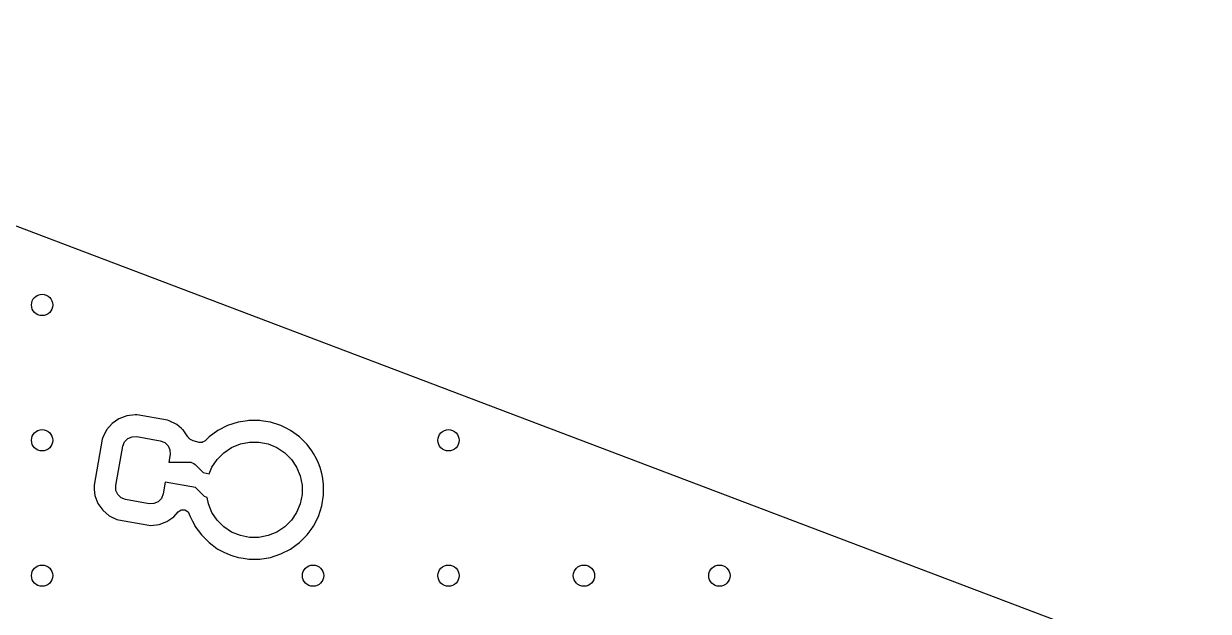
# Model space of a CAD drawing. Extents: x 2.6 to 14.2, y -9.4 to -3.8.
# Drawn here: x 6.27 to 7.144, y -4.357 to -3.923 of the extents above; entities that cross this region are included whole.
import ezdxf

# ---------------------------------------------------------------- set-up
doc = ezdxf.new("R2010")
doc.units = 0
doc.header["$MEASUREMENT"] = 0
doc.layers.add('BLACK', color=7, linetype='CONTINUOUS')

msp = doc.modelspace()

# ---------------------------------------------------------------- linework, layer by layer
at = {"layer": 'BLACK', "linetype": 'CONTINUOUS'}
for p, q in [((5.86986, -3.92275), (7.14417, -4.40606)), ((6.33991, -4.21456), (6.33481, -4.21813)), ((6.34573, -4.21237), (6.33991, -4.21456)), ((6.35192, -4.2117), (6.34573, -4.21237)), ((6.35331, -4.21183), (6.35192, -4.2117)), ((6.35192, -4.2117), (6.35192, -4.2117)), ((6.35192, -4.2117), (6.35192, -4.2117)), ((6.37566, -4.21577), (6.35331, -4.21183)), ((6.35331, -4.21183), (6.35331, -4.21183)), ((6.35331, -4.21183), (6.35331, -4.21183)), ((6.35331, -4.21183), (6.35331, -4.21183)), ((6.33076, -4.22285), (6.32801, -4.22843)), ((6.33481, -4.21813), (6.33076, -4.22285)), ((6.33076, -4.22285), (6.33076, -4.22285)), ((6.37701, -4.21612), (6.37566, -4.21577)), ((6.37566, -4.21577), (6.37566, -4.21577)), ((6.38259, -4.21887), (6.37701, -4.21612)), ((6.37701, -4.21612), (6.37701, -4.21612)), ((6.37701, -4.21612), (6.37701, -4.21612)), ((6.37701, -4.21612), (6.37701, -4.21612)), ((6.37701, -4.21612), (6.37701, -4.21612)), ((6.38604, -4.22182), (6.38259, -4.21887)), ((6.38259, -4.21887), (6.38259, -4.21887)), ((6.38259, -4.21887), (6.38259, -4.21887)), ((6.38712, -4.22275), (6.38604, -4.22182)), ((6.38732, -4.22292), (6.38712, -4.22275)), ((6.39085, -4.22796), (6.38732, -4.22292)), ((6.413, -4.22329), (6.40648, -4.22803)), ((6.42019, -4.21964), (6.413, -4.22329)), ((6.42785, -4.21714), (6.42019, -4.21964)), ((6.43485, -4.21604), (6.42785, -4.21714)), ((6.43581, -4.21588), (6.43485, -4.21604)), ((6.44387, -4.21588), (6.43581, -4.21588)), ((6.44496, -4.21606), (6.44387, -4.21588)), ((6.45183, -4.21714), (6.44496, -4.21606)), ((6.45949, -4.21964), (6.45183, -4.21714)), ((6.46379, -4.22182), (6.45949, -4.21964)), ((6.46667, -4.22329), (6.46379, -4.22182)), ((6.47319, -4.22803), (6.46667, -4.22329)), ((6.46667, -4.22329), (6.46667, -4.22329)), ((6.46667, -4.22329), (6.46667, -4.22329)), ((6.32766, -4.22979), (6.32167, -4.26376)), ((6.32801, -4.22843), (6.32766, -4.22979)), ((6.32766, -4.22979), (6.32766, -4.22979)), ((6.32801, -4.22843), (6.32801, -4.22843)), ((6.34276, -4.23498), (6.34401, -4.23175)), ((6.34401, -4.23175), (6.3464, -4.22926)), ((6.3464, -4.22926), (6.34957, -4.22787)), ((6.34957, -4.22787), (6.35302, -4.22779)), ((6.35302, -4.22779), (6.37047, -4.23087)), ((6.37047, -4.23087), (6.37369, -4.23212)), ((6.37369, -4.23212), (6.37619, -4.23451)), ((6.39089, -4.22801), (6.39085, -4.22796)), ((6.39103, -4.22829), (6.39089, -4.22801)), ((6.39112, -4.22824), (6.39103, -4.22829)), ((6.39146, -4.22871), (6.39112, -4.22824)), ((6.39179, -4.22939), (6.39146, -4.22871)), ((6.39203, -4.22953), (6.39179, -4.22939)), ((6.39222, -4.22979), (6.39203, -4.22953)), ((6.39322, -4.23023), (6.39222, -4.22979)), ((6.39416, -4.23079), (6.39322, -4.23023)), ((6.39464, -4.23092), (6.39416, -4.23079)), ((6.39483, -4.23092), (6.39464, -4.23092)), ((6.39905, -4.23205), (6.39483, -4.23092)), ((6.39907, -4.23205), (6.39905, -4.23205)), ((6.39915, -4.23206), (6.39907, -4.23205)), ((6.40045, -4.23221), (6.39915, -4.23206)), ((6.40081, -4.23209), (6.40045, -4.23221)), ((6.40132, -4.2321), (6.40081, -4.23209)), ((6.40216, -4.23164), (6.40132, -4.2321)), ((6.40306, -4.23134), (6.40216, -4.23164)), ((6.40335, -4.23099), (6.40306, -4.23134)), ((6.40374, -4.23078), (6.40335, -4.23099)), ((6.40648, -4.22803), (6.40374, -4.23078)), ((6.42955, -4.23318), (6.43637, -4.23182)), ((6.43637, -4.23182), (6.44331, -4.23182)), ((6.44331, -4.23182), (6.45013, -4.23318)), ((6.47889, -4.23373), (6.47319, -4.22803)), ((6.33763, -4.26405), (6.34276, -4.23498)), ((6.37619, -4.23451), (6.37758, -4.23767)), ((6.37765, -4.24113), (6.37667, -4.24669)), ((6.37758, -4.23767), (6.37765, -4.24113)), ((6.41245, -4.24461), (6.41736, -4.23969)), ((6.41736, -4.23969), (6.42314, -4.23584)), ((6.42314, -4.23584), (6.42955, -4.23318)), ((6.45013, -4.23318), (6.45654, -4.23584)), ((6.45654, -4.23584), (6.46232, -4.23969)), ((6.46232, -4.23969), (6.46723, -4.24461)), ((6.48232, -4.23844), (6.47889, -4.23373)), ((6.48363, -4.24025), (6.48232, -4.23844)), ((6.48567, -4.24426), (6.48363, -4.24025)), ((6.37667, -4.24669), (6.39197, -4.24669)), ((6.39197, -4.24669), (6.39312, -4.2468)), ((6.39312, -4.2468), (6.39401, -4.24716)), ((6.39401, -4.24716), (6.39525, -4.24768)), ((6.39525, -4.24768), (6.39615, -4.24841)), ((6.39615, -4.24841), (6.40218, -4.25445)), ((6.40859, -4.25038), (6.41245, -4.24461)), ((6.46723, -4.24461), (6.47109, -4.25038)), ((6.48729, -4.24743), (6.48567, -4.24426)), ((6.48836, -4.25073), (6.48729, -4.24743)), ((6.48729, -4.24743), (6.48729, -4.24743)), ((6.48729, -4.24743), (6.48729, -4.24743)), ((6.40218, -4.25445), (6.40658, -4.25522)), ((6.40658, -4.25522), (6.40859, -4.25038)), ((6.47109, -4.25038), (6.47375, -4.2568)), ((6.47375, -4.2568), (6.4751, -4.26361)), ((6.48978, -4.2551), (6.48836, -4.25073)), ((6.49014, -4.25735), (6.48978, -4.2551)), ((6.49104, -4.26306), (6.49014, -4.25735)), ((6.32158, -4.26472), (6.32154, -4.26516)), ((6.32154, -4.26516), (6.32172, -4.26685)), ((6.32167, -4.26377), (6.32158, -4.26472)), ((6.32167, -4.26376), (6.32167, -4.26376)), ((6.32167, -4.26376), (6.32167, -4.26377)), ((6.32172, -4.26685), (6.32221, -4.27134)), ((6.33771, -4.26751), (6.33763, -4.26405)), ((6.3391, -4.27067), (6.33771, -4.26751)), ((6.37406, -4.26148), (6.37253, -4.27021)), ((6.39646, -4.26543), (6.37406, -4.26148)), ((6.40229, -4.27126), (6.39646, -4.26543)), ((6.4751, -4.26361), (6.4751, -4.27056)), ((6.49104, -4.27111), (6.49104, -4.26306)), ((6.32221, -4.27134), (6.3244, -4.27717)), ((6.3416, -4.27306), (6.3391, -4.27067)), ((6.34482, -4.27432), (6.3416, -4.27306)), ((6.36226, -4.27739), (6.34482, -4.27432)), ((6.36888, -4.27593), (6.36572, -4.27732)), ((6.37127, -4.27343), (6.36888, -4.27593)), ((6.37253, -4.27021), (6.37127, -4.27343)), ((6.40319, -4.272), (6.40229, -4.27126)), ((6.40443, -4.27251), (6.40319, -4.272)), ((6.40501, -4.27275), (6.40443, -4.27251)), ((6.40593, -4.27737), (6.40501, -4.27275)), ((6.4751, -4.27056), (6.47375, -4.27737)), ((6.48978, -4.27907), (6.49104, -4.27111)), ((6.3244, -4.27717), (6.32797, -4.28227)), ((6.32797, -4.28227), (6.33269, -4.28631)), ((6.36572, -4.27732), (6.36226, -4.27739)), ((6.38048, -4.28706), (6.38353, -4.2835)), ((6.38353, -4.2835), (6.38583, -4.282)), ((6.38583, -4.282), (6.38859, -4.28198)), ((6.38859, -4.28198), (6.39091, -4.28346)), ((6.39091, -4.28346), (6.39188, -4.28516)), ((6.39188, -4.28516), (6.39239, -4.28674)), ((6.40859, -4.28379), (6.40593, -4.27737)), ((6.41245, -4.28956), (6.40859, -4.28379)), ((6.47109, -4.28379), (6.46723, -4.28956)), ((6.47375, -4.27737), (6.47109, -4.28379)), ((6.48729, -4.28674), (6.48978, -4.27907)), ((6.33269, -4.28631), (6.33827, -4.28906)), ((6.33827, -4.28906), (6.33963, -4.28941)), ((6.33963, -4.28941), (6.36198, -4.29335)), ((6.36198, -4.29335), (6.36337, -4.29349)), ((6.36337, -4.29349), (6.36956, -4.29281)), ((6.36956, -4.29281), (6.37538, -4.29063)), ((6.37538, -4.29063), (6.38048, -4.28706)), ((6.39239, -4.28674), (6.39415, -4.2902)), ((6.39415, -4.2902), (6.39586, -4.29355)), ((6.39586, -4.29355), (6.39605, -4.29392)), ((6.39605, -4.29392), (6.40079, -4.30044)), ((6.41736, -4.29447), (6.41245, -4.28956)), ((6.46723, -4.28956), (6.46232, -4.29447)), ((6.48185, -4.29636), (6.48363, -4.29392)), ((6.48363, -4.29392), (6.48729, -4.28674)), ((6.40079, -4.30044), (6.40648, -4.30614)), ((6.42314, -4.29833), (6.41736, -4.29447)), ((6.42955, -4.30099), (6.42314, -4.29833)), ((6.43637, -4.30235), (6.42955, -4.30099)), ((6.44331, -4.30235), (6.43637, -4.30235)), ((6.45013, -4.30099), (6.44331, -4.30235)), ((6.45654, -4.29833), (6.45013, -4.30099)), ((6.46232, -4.29447), (6.45654, -4.29833)), ((6.47319, -4.30614), (6.47889, -4.30044)), ((6.47889, -4.30044), (6.48185, -4.29636)), ((6.47889, -4.30044), (6.47889, -4.30044)), ((6.47889, -4.30044), (6.47889, -4.30044)), ((6.40648, -4.30614), (6.4123, -4.31037)), ((6.4123, -4.31037), (6.413, -4.31088)), ((6.413, -4.31088), (6.41694, -4.31288)), ((6.45949, -4.31453), (6.46667, -4.31088)), ((6.46667, -4.31088), (6.47151, -4.30736)), ((6.47151, -4.30736), (6.47319, -4.30614)), ((6.47319, -4.30614), (6.47319, -4.30614)), ((6.47319, -4.30614), (6.47319, -4.30614)), ((6.41694, -4.31288), (6.42019, -4.31453)), ((6.42019, -4.31453), (6.42019, -4.31453)), ((6.42019, -4.31453), (6.42019, -4.31453)), ((6.42019, -4.31453), (6.4233, -4.31555)), ((6.4233, -4.31555), (6.42785, -4.31702)), ((6.42785, -4.31702), (6.43176, -4.31764)), ((6.43176, -4.31764), (6.43581, -4.31829)), ((6.43581, -4.31829), (6.43581, -4.31829)), ((6.43581, -4.31829), (6.44387, -4.31829)), ((6.44387, -4.31829), (6.45183, -4.31702)), ((6.44387, -4.31829), (6.44387, -4.31829)), ((6.45183, -4.31702), (6.45949, -4.31453))]:
    msp.add_line(p, q, dxfattribs=at)
at = {"layer": 'BLACK'}
for centre in [(6.28323, -4.13054), (6.28323, -4.23054), (6.58323, -4.23054), (6.28323, -4.33054), (6.48323, -4.33054), (6.58323, -4.33054), (6.68323, -4.33054), (6.78323, -4.33054)]:
    msp.add_circle(centre, 0.00787, dxfattribs=at)

doc.saveas('drawing.dxf')
